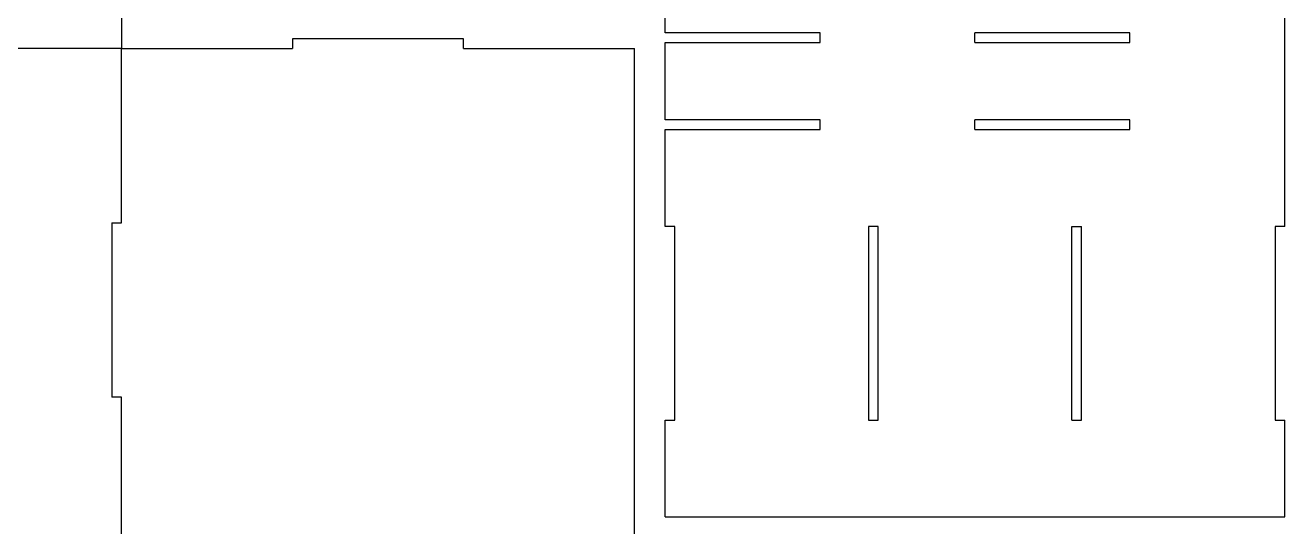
# Model space of a CAD drawing. Header units: centimetres. Extents: x 1 to 147, y 1 to 145.
# Drawn here: x 81.5 to 146.5, y 65.7 to 91.6 of the extents above; entities that cross this region are included whole.
import ezdxf

# ---------------------------------------------------------------- set-up
doc = ezdxf.new("R2010")
doc.units = ezdxf.units.CM
doc.layers.get('0').update_dxf_attribs({"lineweight": 25, "true_color": 0xffffff})

# ---------------------------------------------------------------- blocks, each defined once
blk = doc.blocks.new('block 32')
for p, q in [((0, -17.667), (0, -26.5)), ((17.667, -26), (8.833, -26)), ((8.833, -26), (8.833, -26.5)), ((17.667, -26.5), (17.667, -26)), ((0, -26.5), (-8.429, -26.5)), ((0, -35.5), (0, -26.5)), ((0, -26.5), (8.833, -26.5)), ((17.667, -26.5), (26.5, -26.5)), ((26.5, -89.5), (26.5, -26.5)), ((-0.5, -35.5), (0, -35.5)), ((-0.5, -35.5), (-0.5, -44.5)), ((0, -44.5), (-0.5, -44.5)), ((0, -53.5), (0, -44.5))]:
    blk.add_line(p, q)
blk = doc.blocks.new('block 1')
for p, q in [((0, 0), (-10, 0)), ((-10, 0), (-10, -0.5)), ((0, -0.5), (0, 0)), ((0, 0), (0, 0)), ((-10, -0.5), (0, -0.5))]:
    blk.add_line(p, q)
blk = doc.blocks.new('block 6')
for p, q in [((-10, 0), (-10, 0)), ((-10, 0), (0, 0)), ((-10, 0), (-10, -0.5)), ((0, 0), (0, 0)), ((0, 0), (0, -0.5)), ((-10, -0.5), (0, -0.5)), ((0, -0.5), (0, -0.5))]:
    blk.add_line(p, q)
blk = doc.blocks.new('block 28')
for p, q in [((-45, 0), (-45, -32)), ((-45, 0), (-40, 0)), ((-40, 0), (-40, -0.5)), ((-30, -0.5), (-30, 0)), ((-30, 0), (-25, 0)), ((-25, 0), (-25, -8)), ((-24.5, -8), (-24.5, 0)), ((-24.5, 0), (-20.5, 0)), ((-20.5, 0), (-20.5, -8)), ((-20, -8), (-20, 0)), ((-20, 0), (-15, 0)), ((-15, 0), (-15, -0.5)), ((-5, -0.5), (-5, 0)), ((-5, 0), (0, 0)), ((0, -32), (0, 0)), ((-40, -0.5), (-30, -0.5)), ((-15, -0.5), (-5, -0.5)), ((-25, -8), (-24.5, -8)), ((-20.5, -8), (-20, -8)), ((-30, -31.5), (-40, -31.5)), ((-40, -31.5), (-40, -32)), ((-30, -32), (-30, -31.5)), ((-5, -31.5), (-15, -31.5)), ((-15, -31.5), (-15, -32)), ((-5, -32), (-5, -31.5)), ((-45, -32), (-40, -32)), ((-40, -32), (-40, -32)), ((-30, -32), (-15, -32)), ((-5, -32), (-5, -32)), ((-5, -32), (0, -32)), ((0, -32), (0, -32))]:
    blk.add_line(p, q)
blk = doc.blocks.new('block 29')
for p, q in [((0, 0), (0.5, 0)), ((0, 0), (0, -8)), ((0.5, -8), (0.5, 0)), ((0, -8), (0.5, -8))]:
    blk.add_line(p, q)
blk = doc.blocks.new('block 30')
for p, q in [((-0.5, 0), (0, 0)), ((-0.5, 0), (-0.5, -8)), ((0, -8), (0, 0)), ((-0.5, -8), (0, -8))]:
    blk.add_line(p, q)

msp = doc.modelspace()

# ---------------------------------------------------------------- block references
msp.add_blockref('block 32', (86.423, 116.926))
at = {"rotation": 90}
for name, p in [('block 28', (114.503, 111.237)), ('block 29', (130.503, 90.737)), ('block 30', (130.503, 86.737)), ('block 1', (125.003, 81.237)), ('block 6', (135.503, 81.237))]:
    msp.add_blockref(name, p, dxfattribs=at)

doc.saveas('drawing.dxf')
